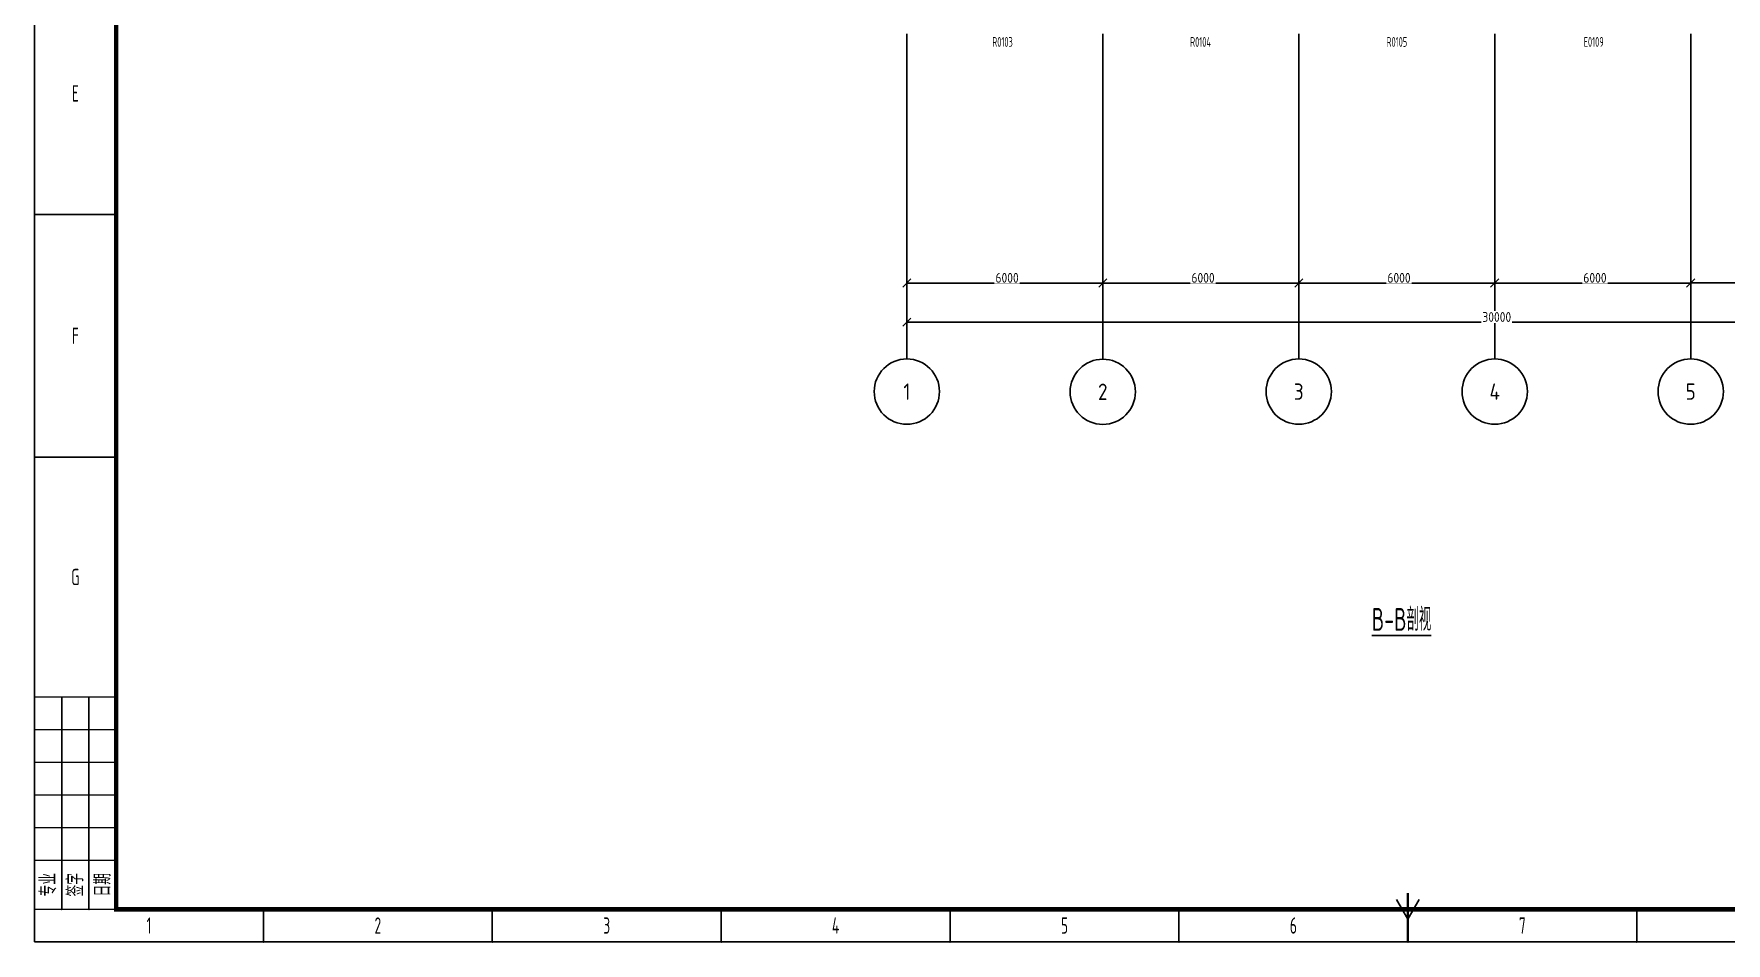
# Model space of a CAD drawing. Header units: millimetres. Extents: x 2250 to 7274, y 852 to 2251.
# Drawn here: x 3299 to 3817, y 855 to 1133 of the extents above; entities that cross this region are included whole.
import ezdxf

# ---------------------------------------------------------------- set-up
doc = ezdxf.new("R2010")
doc.units = ezdxf.units.MM
for name, color, linetype, lineweight in [('05-图框与标题栏', 7, 'Continuous', 25), ('13-文本', 7, 'Continuous', 25), ('13-标注', 7, 'Continuous', 15), ('14-文本', 7, 'Continuous', 25)]:
    doc.layers.add(name, color=color, linetype=linetype, lineweight=lineweight)
doc.layers.add('3-网格号', color=7, linetype='Continuous', lineweight=25, true_color=0x5bc6e1)
doc.layers.add('3-网格号 @ 1', color=7, linetype='Continuous', lineweight=25, true_color=0x5bc6e1)
doc.styles.add('5-gbcbig', font='gbenor.shx', dxfattribs={"width": 0.7, "height": 5, "bigfont": 'gbcbig.shx'})
doc.styles.add('HGCAD', font='gbenor.shx', dxfattribs={"width": 0.75, "bigfont": 'gbcbig.shx'})
doc.styles.add('国标英文+数字', font='gbenor.shx', dxfattribs={"width": 0.7, "height": 3})
doc.styles.add('工程字', font='gbenor.shx', dxfattribs={"bigfont": 'gbcbig.shx'})
doc.dimstyles.new('浙里拆烷', dxfattribs={"dimtxt": 3, "dimasz": 2.5, "dimexe": 0.18, "dimexo": 0.0625, "dimgap": 0.09, "dimtad": 1, "dimtoh": 1, "dimdec": 0, "dimlfac": 100, "dimzin": 0, "dimdsep": 46, "dimtxsty": '工程字', "dimblk": 'OBLIQUE', "dimcen": 2.5, "dimadec": 0, "dimazin": 0, "dimtfac": 1, "dimtdec": 0, "dimtofl": 0, "dimtmove": 0, "dimatfit": 1, "dimfxl": 0, "dimtolj": 1, "dimtzin": 0, "dimarcsym": 0})

# ---------------------------------------------------------------- blocks, each defined once
blk = doc.blocks.new('_Oblique')
at = {"color": 0, "linetype": 'ByBlock', "lineweight": -2}
blk.add_line((-0.5, -0.5), (0.5, 0.5), dxfattribs=at)
blk = doc.blocks.new('*D46')
at = {"layer": '13-标注', "color": 0, "lineweight": -2, "ltscale": 0.1, "transparency": 16777216}
for p, q in [((3566.54, 1056.8), (3566.54, 1056.92)), ((3566.54, 1056.74), (3626.54, 1056.74)), ((3626.54, 1056.8), (3626.54, 1056.92))]:
    blk.add_line(p, q, dxfattribs=at)
at = {"layer": 'Defpoints', "color": 0, "ltscale": 0.1, "transparency": 16777216}
for p in [(3566.54, 1056.74), (3626.54, 1056.74), (3626.54, 1056.74)]:
    blk.add_point(p, dxfattribs=at)
at = {"layer": '13-标注', "color": 0, "lineweight": -2, "ltscale": 0.1, "transparency": 16777216, "xscale": 2.5, "yscale": 2.5, "zscale": 2.5, "rotation": 180}
blk.add_blockref('_Oblique', (3566.54, 1056.74), dxfattribs=at)
at = {"layer": '13-标注', "color": 0, "lineweight": -2, "ltscale": 0.1, "transparency": 16777216, "xscale": 2.5, "yscale": 2.5, "zscale": 2.5}
blk.add_blockref('_Oblique', (3626.54, 1056.74), dxfattribs=at)
at = {"layer": '13-标注', "color": 0, "ltscale": 0.1, "transparency": 16777216, "insert": (3597.23, 1058.34), "char_height": 3, "attachment_point": 5, "style": '工程字', "bg_fill": 3, "box_fill_scale": 1.1, "bg_fill_color": 256, "bg_fill_true_color": 13158600, "bg_fill_transparency": 0}
blk.add_mtext('\\A1;6000', dxfattribs=at)
blk = doc.blocks.new('*D40')
at = {"layer": '13-标注', "color": 0, "lineweight": -2, "ltscale": 0.1, "transparency": 16777216}
for p, q in [((3626.54, 1056.8), (3626.54, 1056.92)), ((3626.54, 1056.74), (3686.54, 1056.74)), ((3686.54, 1056.8), (3686.54, 1056.92))]:
    blk.add_line(p, q, dxfattribs=at)
at = {"layer": 'Defpoints', "color": 0, "ltscale": 0.1, "transparency": 16777216}
for p in [(3626.54, 1056.74), (3686.54, 1056.74), (3686.54, 1056.74)]:
    blk.add_point(p, dxfattribs=at)
at = {"layer": '13-标注', "color": 0, "lineweight": -2, "ltscale": 0.1, "transparency": 16777216, "xscale": 2.5, "yscale": 2.5, "zscale": 2.5, "rotation": 180}
blk.add_blockref('_Oblique', (3626.54, 1056.74), dxfattribs=at)
at = {"layer": '13-标注', "color": 0, "lineweight": -2, "ltscale": 0.1, "transparency": 16777216, "xscale": 2.5, "yscale": 2.5, "zscale": 2.5}
blk.add_blockref('_Oblique', (3686.54, 1056.74), dxfattribs=at)
at = {"layer": '13-标注', "color": 0, "ltscale": 0.1, "transparency": 16777216, "insert": (3657.23, 1058.34), "char_height": 3, "attachment_point": 5, "style": '工程字', "bg_fill": 3, "box_fill_scale": 1.1, "bg_fill_color": 256, "bg_fill_true_color": 13158600, "bg_fill_transparency": 0}
blk.add_mtext('\\A1;6000', dxfattribs=at)
blk = doc.blocks.new('*D41')
at = {"layer": '13-标注', "color": 0, "lineweight": -2, "ltscale": 0.1, "transparency": 16777216}
for p, q in [((3686.54, 1056.8), (3686.54, 1056.92)), ((3686.54, 1056.74), (3746.54, 1056.74)), ((3746.54, 1056.8), (3746.54, 1056.92))]:
    blk.add_line(p, q, dxfattribs=at)
at = {"layer": 'Defpoints', "color": 0, "ltscale": 0.1, "transparency": 16777216}
for p in [(3686.54, 1056.74), (3746.54, 1056.74), (3746.54, 1056.74)]:
    blk.add_point(p, dxfattribs=at)
at = {"layer": '13-标注', "color": 0, "lineweight": -2, "ltscale": 0.1, "transparency": 16777216, "xscale": 2.5, "yscale": 2.5, "zscale": 2.5, "rotation": 180}
blk.add_blockref('_Oblique', (3686.54, 1056.74), dxfattribs=at)
at = {"layer": '13-标注', "color": 0, "lineweight": -2, "ltscale": 0.1, "transparency": 16777216, "xscale": 2.5, "yscale": 2.5, "zscale": 2.5}
blk.add_blockref('_Oblique', (3746.54, 1056.74), dxfattribs=at)
at = {"layer": '13-标注', "color": 0, "ltscale": 0.1, "transparency": 16777216, "insert": (3717.23, 1058.34), "char_height": 3, "attachment_point": 5, "style": '工程字', "bg_fill": 3, "box_fill_scale": 1.1, "bg_fill_color": 256, "bg_fill_true_color": 13158600, "bg_fill_transparency": 0}
blk.add_mtext('\\A1;6000', dxfattribs=at)
blk = doc.blocks.new('*D42')
at = {"layer": '13-标注', "color": 0, "lineweight": -2, "ltscale": 0.1, "transparency": 16777216}
for p, q in [((3746.54, 1056.8), (3746.54, 1056.92)), ((3746.54, 1056.74), (3806.54, 1056.74)), ((3806.54, 1056.8), (3806.54, 1056.92))]:
    blk.add_line(p, q, dxfattribs=at)
at = {"layer": 'Defpoints', "color": 0, "ltscale": 0.1, "transparency": 16777216}
for p in [(3746.54, 1056.74), (3806.54, 1056.74), (3806.54, 1056.74)]:
    blk.add_point(p, dxfattribs=at)
at = {"layer": '13-标注', "color": 0, "lineweight": -2, "ltscale": 0.1, "transparency": 16777216, "xscale": 2.5, "yscale": 2.5, "zscale": 2.5, "rotation": 180}
blk.add_blockref('_Oblique', (3746.54, 1056.74), dxfattribs=at)
at = {"layer": '13-标注', "color": 0, "lineweight": -2, "ltscale": 0.1, "transparency": 16777216, "xscale": 2.5, "yscale": 2.5, "zscale": 2.5}
blk.add_blockref('_Oblique', (3806.54, 1056.74), dxfattribs=at)
at = {"layer": '13-标注', "color": 0, "ltscale": 0.1, "transparency": 16777216, "insert": (3777.23, 1058.34), "char_height": 3, "attachment_point": 5, "style": '工程字', "bg_fill": 3, "box_fill_scale": 1.1, "bg_fill_color": 256, "bg_fill_true_color": 13158600, "bg_fill_transparency": 0}
blk.add_mtext('\\A1;6000', dxfattribs=at)
blk = doc.blocks.new('*D47')
at = {"layer": '13-标注', "color": 0, "lineweight": -2, "ltscale": 0.1, "transparency": 16777216}
for p, q in [((3566.54, 1056.8), (3566.54, 1056.92)), ((3566.54, 1056.74), (3626.54, 1056.74)), ((3626.54, 1056.8), (3626.54, 1056.92))]:
    blk.add_line(p, q, dxfattribs=at)
at = {"layer": 'Defpoints', "color": 0, "ltscale": 0.1, "transparency": 16777216}
for p in [(3566.54, 1056.74), (3626.54, 1056.74), (3626.54, 1056.74)]:
    blk.add_point(p, dxfattribs=at)
at = {"layer": '13-标注', "color": 0, "lineweight": -2, "ltscale": 0.1, "transparency": 16777216, "xscale": 2.5, "yscale": 2.5, "zscale": 2.5, "rotation": 180}
blk.add_blockref('_Oblique', (3566.54, 1056.74), dxfattribs=at)
at = {"layer": '13-标注', "color": 0, "lineweight": -2, "ltscale": 0.1, "transparency": 16777216, "xscale": 2.5, "yscale": 2.5, "zscale": 2.5}
blk.add_blockref('_Oblique', (3626.54, 1056.74), dxfattribs=at)
at = {"layer": '13-标注', "color": 0, "ltscale": 0.1, "transparency": 16777216, "insert": (3597.23, 1058.34), "char_height": 3, "attachment_point": 5, "style": '工程字', "bg_fill": 3, "box_fill_scale": 1.1, "bg_fill_color": 256, "bg_fill_true_color": 13158600, "bg_fill_transparency": 0}
blk.add_mtext('\\A1;6000', dxfattribs=at)
blk = doc.blocks.new('*D43')
at = {"layer": '13-标注', "color": 0, "lineweight": -2, "ltscale": 0.1, "transparency": 16777216}
for p, q in [((3626.54, 1056.8), (3626.54, 1056.92)), ((3626.54, 1056.74), (3686.54, 1056.74)), ((3686.54, 1056.8), (3686.54, 1056.92))]:
    blk.add_line(p, q, dxfattribs=at)
at = {"layer": 'Defpoints', "color": 0, "ltscale": 0.1, "transparency": 16777216}
for p in [(3626.54, 1056.74), (3686.54, 1056.74), (3686.54, 1056.74)]:
    blk.add_point(p, dxfattribs=at)
at = {"layer": '13-标注', "color": 0, "lineweight": -2, "ltscale": 0.1, "transparency": 16777216, "xscale": 2.5, "yscale": 2.5, "zscale": 2.5, "rotation": 180}
blk.add_blockref('_Oblique', (3626.54, 1056.74), dxfattribs=at)
at = {"layer": '13-标注', "color": 0, "lineweight": -2, "ltscale": 0.1, "transparency": 16777216, "xscale": 2.5, "yscale": 2.5, "zscale": 2.5}
blk.add_blockref('_Oblique', (3686.54, 1056.74), dxfattribs=at)
at = {"layer": '13-标注', "color": 0, "ltscale": 0.1, "transparency": 16777216, "insert": (3657.23, 1058.34), "char_height": 3, "attachment_point": 5, "style": '工程字', "bg_fill": 3, "box_fill_scale": 1.1, "bg_fill_color": 256, "bg_fill_true_color": 13158600, "bg_fill_transparency": 0}
blk.add_mtext('\\A1;6000', dxfattribs=at)
blk = doc.blocks.new('*D44')
at = {"layer": '13-标注', "color": 0, "lineweight": -2, "ltscale": 0.1, "transparency": 16777216}
for p, q in [((3686.54, 1056.8), (3686.54, 1056.92)), ((3686.54, 1056.74), (3746.54, 1056.74)), ((3746.54, 1056.8), (3746.54, 1056.92))]:
    blk.add_line(p, q, dxfattribs=at)
at = {"layer": 'Defpoints', "color": 0, "ltscale": 0.1, "transparency": 16777216}
for p in [(3686.54, 1056.74), (3746.54, 1056.74), (3746.54, 1056.74)]:
    blk.add_point(p, dxfattribs=at)
at = {"layer": '13-标注', "color": 0, "lineweight": -2, "ltscale": 0.1, "transparency": 16777216, "xscale": 2.5, "yscale": 2.5, "zscale": 2.5, "rotation": 180}
blk.add_blockref('_Oblique', (3686.54, 1056.74), dxfattribs=at)
at = {"layer": '13-标注', "color": 0, "lineweight": -2, "ltscale": 0.1, "transparency": 16777216, "xscale": 2.5, "yscale": 2.5, "zscale": 2.5}
blk.add_blockref('_Oblique', (3746.54, 1056.74), dxfattribs=at)
at = {"layer": '13-标注', "color": 0, "ltscale": 0.1, "transparency": 16777216, "insert": (3717.23, 1058.34), "char_height": 3, "attachment_point": 5, "style": '工程字', "bg_fill": 3, "box_fill_scale": 1.1, "bg_fill_color": 256, "bg_fill_true_color": 13158600, "bg_fill_transparency": 0}
blk.add_mtext('\\A1;6000', dxfattribs=at)
blk = doc.blocks.new('*D45')
at = {"layer": '13-标注', "color": 0, "lineweight": -2, "ltscale": 0.1, "transparency": 16777216}
for p, q in [((3746.54, 1056.8), (3746.54, 1056.92)), ((3746.54, 1056.74), (3806.54, 1056.74)), ((3806.54, 1056.8), (3806.54, 1056.92))]:
    blk.add_line(p, q, dxfattribs=at)
at = {"layer": 'Defpoints', "color": 0, "ltscale": 0.1, "transparency": 16777216}
for p in [(3746.54, 1056.74), (3806.54, 1056.74), (3806.54, 1056.74)]:
    blk.add_point(p, dxfattribs=at)
at = {"layer": '13-标注', "color": 0, "lineweight": -2, "ltscale": 0.1, "transparency": 16777216, "xscale": 2.5, "yscale": 2.5, "zscale": 2.5, "rotation": 180}
blk.add_blockref('_Oblique', (3746.54, 1056.74), dxfattribs=at)
at = {"layer": '13-标注', "color": 0, "lineweight": -2, "ltscale": 0.1, "transparency": 16777216, "xscale": 2.5, "yscale": 2.5, "zscale": 2.5}
blk.add_blockref('_Oblique', (3806.54, 1056.74), dxfattribs=at)
at = {"layer": '13-标注', "color": 0, "ltscale": 0.1, "transparency": 16777216, "insert": (3777.23, 1058.34), "char_height": 3, "attachment_point": 5, "style": '工程字', "bg_fill": 3, "box_fill_scale": 1.1, "bg_fill_color": 256, "bg_fill_true_color": 13158600, "bg_fill_transparency": 0}
blk.add_mtext('\\A1;6000', dxfattribs=at)
blk = doc.blocks.new('*D39')
at = {"layer": '13-标注', "color": 0, "lineweight": -2, "ltscale": 0.1, "transparency": 16777216}
for p, q in [((3566.54, 1044.81), (3566.54, 1044.92)), ((3566.54, 1044.74), (3866.54, 1044.74)), ((3866.54, 1044.81), (3866.54, 1044.92))]:
    blk.add_line(p, q, dxfattribs=at)
at = {"layer": 'Defpoints', "color": 0, "ltscale": 0.1, "transparency": 16777216}
for p in [(3566.54, 1044.74), (3866.54, 1044.74), (3866.54, 1044.74)]:
    blk.add_point(p, dxfattribs=at)
at = {"layer": '13-标注', "color": 0, "lineweight": -2, "ltscale": 0.1, "transparency": 16777216, "xscale": 2.5, "yscale": 2.5, "zscale": 2.5, "rotation": 180}
blk.add_blockref('_Oblique', (3566.54, 1044.74), dxfattribs=at)
at = {"layer": '13-标注', "color": 0, "lineweight": -2, "ltscale": 0.1, "transparency": 16777216, "xscale": 2.5, "yscale": 2.5, "zscale": 2.5}
blk.add_blockref('_Oblique', (3866.54, 1044.74), dxfattribs=at)
at = {"layer": '13-标注', "color": 0, "ltscale": 0.1, "transparency": 16777216, "insert": (3747.17, 1046.34), "char_height": 3, "attachment_point": 5, "style": '工程字', "bg_fill": 3, "box_fill_scale": 1.1, "bg_fill_color": 256, "bg_fill_true_color": 13158600, "bg_fill_transparency": 0}
blk.add_mtext('\\A1;30000', dxfattribs=at)
blk = doc.blocks.new('*D38')
at = {"layer": '13-标注', "color": 0, "lineweight": -2, "ltscale": 0.1, "transparency": 16777216}
for p, q in [((3806.58, 1056.87), (3806.58, 1056.99)), ((3806.58, 1056.81), (3866.58, 1056.81)), ((3866.58, 1056.87), (3866.58, 1056.99))]:
    blk.add_line(p, q, dxfattribs=at)
at = {"layer": 'Defpoints', "color": 0, "ltscale": 0.1, "transparency": 16777216}
for p in [(3806.58, 1056.81), (3866.58, 1056.81), (3866.58, 1056.81)]:
    blk.add_point(p, dxfattribs=at)
at = {"layer": '13-标注', "color": 0, "lineweight": -2, "ltscale": 0.1, "transparency": 16777216, "xscale": 2.5, "yscale": 2.5, "zscale": 2.5, "rotation": 180}
blk.add_blockref('_Oblique', (3806.58, 1056.81), dxfattribs=at)
at = {"layer": '13-标注', "color": 0, "lineweight": -2, "ltscale": 0.1, "transparency": 16777216, "xscale": 2.5, "yscale": 2.5, "zscale": 2.5}
blk.add_blockref('_Oblique', (3866.58, 1056.81), dxfattribs=at)
at = {"layer": '13-标注', "color": 0, "ltscale": 0.1, "transparency": 16777216, "insert": (3837.27, 1058.41), "char_height": 3, "attachment_point": 5, "style": '工程字', "bg_fill": 3, "box_fill_scale": 1.1, "bg_fill_color": 256, "bg_fill_true_color": 13158600, "bg_fill_transparency": 0}
blk.add_mtext('\\A1;6000', dxfattribs=at)

msp = doc.modelspace()

# ---------------------------------------------------------------- linework, layer by layer
at = {"layer": '05-图框与标题栏'}
for p, q in [((3299.443, 854.94), (3299.443, 1448.94)), ((3299.443, 1077.69), (3324.443, 1077.69)), ((3299.443, 1003.44), (3324.443, 1003.44)), ((3307.776, 864.94), (3307.776, 929.94)), ((3316.11, 864.94), (3316.11, 929.94)), ((3719.943, 861.94), (3716.479, 867.94)), ((3719.943, 861.94), (3723.407, 867.94)), ((3369.526, 854.94), (3369.526, 864.94)), ((3439.61, 854.94), (3439.61, 864.94)), ((3509.693, 854.94), (3509.693, 864.94)), ((3579.776, 854.94), (3579.776, 864.94)), ((3649.86, 854.94), (3649.86, 864.94)), ((3790.026, 854.94), (3790.026, 864.94)), ((4140.443, 854.94), (3299.443, 854.94))]:
    msp.add_line(p, q, dxfattribs=at)
at = {"layer": '05-图框与标题栏', "const_width": 1.4}
msp.add_lwpolyline([(3324.443, 1438.94), (3324.443, 864.94), (4130.443, 864.94), (4130.443, 1438.94)], close=True, dxfattribs=at)
at = {"layer": '05-图框与标题栏'}
for points, const_width in [([(3324.443, 929.94), (3299.443, 929.94)], 0.4), ([(3324.443, 919.94), (3299.443, 919.94)], 0.4), ([(3324.443, 909.94), (3299.443, 909.94)], 0.4), ([(3324.443, 899.94), (3299.443, 899.94)], 0.4), ([(3324.443, 889.94), (3299.443, 889.94)], 0.4), ([(3324.443, 879.94), (3299.443, 879.94)], 0.4), ([(3719.943, 854.94), (3719.943, 869.94)], 0.8), ([(3324.443, 864.94), (3299.443, 864.94)], 0.4)]:
    msp.add_lwpolyline(points, dxfattribs=dict(at, const_width=const_width))
for p in [(3307.776, 864.94), (3316.11, 864.94), (3369.526, 854.94), (3439.61, 854.94), (3509.693, 854.94), (3579.776, 854.94), (3649.86, 854.94), (3719.943, 854.94), (3790.026, 854.94)]:
    msp.add_point(p, dxfattribs=at)
at = {"layer": '3-网格号', "ltscale": 0.1}
for p, q in [((3566.538, 1133.111), (3566.538, 1033.483)), ((3626.538, 1133.048), (3626.538, 1033.483)), ((3686.538, 1133.111), (3686.538, 1033.545)), ((3746.538, 1133.111), (3746.538, 1033.545)), ((3806.538, 1133.111), (3806.538, 1033.545))]:
    msp.add_line(p, q, dxfattribs=at)
at = {"layer": '3-网格号'}
for centre in [(3566.538, 1023.483), (3566.538, 1023.483), (3626.538, 1023.42), (3626.538, 1023.42), (3686.538, 1023.483), (3686.538, 1023.483), (3746.538, 1023.483), (3746.538, 1023.483), (3806.538, 1023.483), (3806.538, 1023.483)]:
    msp.add_circle(centre, 10, dxfattribs=at)

# ---------------------------------------------------------------- texts
at = {"layer": '05-图框与标题栏', "char_height": 5, "attachment_point": 5, "style": '5-gbcbig'}
for s, width, insert in [('E', 25, (3311.943, 1114.815)), ('F', 25, (3311.943, 1040.565)), ('G', 25, (3311.943, 966.69)), ('1', 70.08333, (3334.485, 859.94)), ('2', 70.08333, (3404.568, 859.94)), ('3', 70.08333, (3474.651, 859.94)), ('4', 70.08333, (3544.735, 859.94)), ('5', 70.08333, (3614.818, 859.94)), ('6', 70.08333, (3684.901, 859.94)), ('7', 70.08333, (3754.985, 859.94))]:
    msp.add_mtext_dynamic_manual_height_columns(s, width=width, gutter_width=25, heights=[0], dxfattribs=dict(at, insert=insert))
at = {"layer": '05-图框与标题栏', "char_height": 5, "attachment_point": 5, "rotation": 90, "style": '工程字'}
for s, insert in [('专业', (3303.61, 872.44)), ('签字', (3311.943, 872.44)), ('日期', (3320.276, 872.44))]:
    msp.add_mtext_dynamic_manual_height_columns(s, width=8.33333, gutter_width=25, heights=[0], dxfattribs=dict(at, insert=insert))
at = {"layer": '13-文本', "char_height": 3, "attachment_point": 5, "style": '国标英文+数字'}
for s, insert in [('R0103', (3595.838, 1130.586)), ('R0104', (3656.464, 1130.586)), ('R0105', (3716.58, 1130.586)), ('E0109', (3776.842, 1130.586))]:
    msp.add_mtext_dynamic_manual_height_columns(s, width=20.34727, gutter_width=25, heights=[0], dxfattribs=dict(at, insert=insert))
at = {"layer": '14-文本', "ltscale": 0.1, "insert": (3708.881, 957.215), "char_height": 7, "attachment_point": 1, "style": 'HGCAD'}
msp.add_mtext_dynamic_manual_height_columns('{\\LB-B剖视}', width=106.66507, gutter_width=15, heights=[0], dxfattribs=at)
at = {"layer": '3-网格号 @ 1', "char_height": 5, "width": 17.56965, "attachment_point": 5, "style": '工程字'}
for s, insert in [('1', (3566.538, 1023.483)), ('1', (3566.538, 1023.483)), ('3', (3686.538, 1023.483)), ('3', (3686.538, 1023.483)), ('4', (3746.538, 1023.483)), ('4', (3746.538, 1023.483)), ('5', (3806.538, 1023.483)), ('5', (3806.538, 1023.483)), ('2', (3626.538, 1023.42)), ('2', (3626.538, 1023.42))]:
    msp.add_mtext(s, dxfattribs=dict(at, insert=insert))

# ---------------------------------------------------------------- next in the draw order: dimensions: what is measured, and where the dimension line sits
at = {"layer": '13-标注', "ltscale": 0.1}
dim = msp.add_linear_dim(base=(3626.538, 1056.738), p1=(3566.538, 1056.738), p2=(3626.538, 1056.738), dimstyle='浙里拆烷', override={"dimgap": 0.1, "dimtfill": 1, "dimarcsym": 1}, dxfattribs=at)
dim.commit()
dim.dimension.update_dxf_attribs({"geometry": '*D46', "text_midpoint": (3597.226, 1056.738), "dimtype": 160})

# ---------------------------------------------------------------- next in the draw order: linework, layer by layer
at = {"layer": '3-网格号', "ltscale": 0.1}
msp.add_line((3566.538, 1133.111), (3566.538, 1033.483), dxfattribs=at)

# ---------------------------------------------------------------- next in the draw order: dimensions: what is measured, and where the dimension line sits
at = {"layer": '13-标注', "ltscale": 0.1}
dim = msp.add_linear_dim(base=(3686.538, 1056.738), p1=(3626.538, 1056.738), p2=(3686.538, 1056.738), dimstyle='浙里拆烷', override={"dimgap": 0.1, "dimtfill": 1, "dimarcsym": 1}, dxfattribs=at)
dim.commit()
dim.dimension.update_dxf_attribs({"geometry": '*D40', "text_midpoint": (3657.226, 1056.738), "dimtype": 160})

# ---------------------------------------------------------------- next in the draw order: linework, layer by layer
at = {"layer": '3-网格号', "ltscale": 0.1}
msp.add_line((3626.538, 1133.048), (3626.538, 1033.483), dxfattribs=at)

# ---------------------------------------------------------------- next in the draw order: dimensions: what is measured, and where the dimension line sits
at = {"layer": '13-标注', "ltscale": 0.1}
dim = msp.add_linear_dim(base=(3746.538, 1056.738), p1=(3686.538, 1056.738), p2=(3746.538, 1056.738), dimstyle='浙里拆烷', override={"dimgap": 0.1, "dimtfill": 1, "dimarcsym": 1}, dxfattribs=at)
dim.commit()
dim.dimension.update_dxf_attribs({"geometry": '*D41', "text_midpoint": (3717.226, 1056.738), "dimtype": 160})

# ---------------------------------------------------------------- next in the draw order: linework, layer by layer
at = {"layer": '3-网格号', "ltscale": 0.1}
msp.add_line((3686.538, 1133.111), (3686.538, 1033.545), dxfattribs=at)

# ---------------------------------------------------------------- next in the draw order: dimensions: what is measured, and where the dimension line sits
at = {"layer": '13-标注', "ltscale": 0.1}
for base, p1, p2, picture, middle in [((3626.538, 1056.738), (3566.538, 1056.738), (3626.538, 1056.738), '*D47', (3597.226, 1056.738)), ((3806.538, 1056.738), (3746.538, 1056.738), (3806.538, 1056.738), '*D42', (3777.226, 1056.738))]:
    dim = msp.add_linear_dim(base=base, p1=p1, p2=p2, dimstyle='浙里拆烷', override={"dimgap": 0.1, "dimtfill": 1, "dimarcsym": 1}, dxfattribs=at)
    dim.commit()
    dim.dimension.update_dxf_attribs({"geometry": picture, "text_midpoint": middle, "dimtype": 160})

# ---------------------------------------------------------------- next in the draw order: linework, layer by layer
at = {"layer": '3-网格号', "ltscale": 0.1}
for p, q in [((3746.538, 1133.111), (3746.538, 1033.545)), ((3806.538, 1133.111), (3806.538, 1033.545))]:
    msp.add_line(p, q, dxfattribs=at)

# ---------------------------------------------------------------- next in the draw order: dimensions: what is measured, and where the dimension line sits
at = {"layer": '13-标注', "ltscale": 0.1}
dim = msp.add_linear_dim(base=(3686.538, 1056.738), p1=(3626.538, 1056.738), p2=(3686.538, 1056.738), dimstyle='浙里拆烷', override={"dimgap": 0.1, "dimtfill": 1, "dimarcsym": 1}, dxfattribs=at)
dim.commit()
dim.dimension.update_dxf_attribs({"geometry": '*D43', "text_midpoint": (3657.226, 1056.738), "dimtype": 160})

# ---------------------------------------------------------------- next in the draw order: dimensions: what is measured, and where the dimension line sits
for base, p1, p2, picture, middle in [((3746.538, 1056.738), (3686.538, 1056.738), (3746.538, 1056.738), '*D44', (3717.226, 1056.738)), ((3866.538, 1044.743), (3566.538, 1044.743), (3866.538, 1044.743), '*D39', (3747.172, 1044.743))]:
    dim = msp.add_linear_dim(base=base, p1=p1, p2=p2, dimstyle='浙里拆烷', override={"dimgap": 0.1, "dimtfill": 1, "dimarcsym": 1}, dxfattribs=at)
    dim.commit()
    dim.dimension.update_dxf_attribs({"geometry": picture, "text_midpoint": middle, "dimtype": 160})

# ---------------------------------------------------------------- next in the draw order: dimensions: what is measured, and where the dimension line sits
dim = msp.add_linear_dim(base=(3806.538, 1056.738), p1=(3746.538, 1056.738), p2=(3806.538, 1056.738), dimstyle='浙里拆烷', override={"dimgap": 0.1, "dimtfill": 1, "dimarcsym": 1}, dxfattribs=at)
dim.commit()
dim.dimension.update_dxf_attribs({"geometry": '*D45', "text_midpoint": (3777.226, 1056.738), "dimtype": 160})

# ---------------------------------------------------------------- next in the draw order: dimensions: what is measured, and where the dimension line sits
dim = msp.add_linear_dim(base=(3866.581, 1056.811), p1=(3806.581, 1056.811), p2=(3866.581, 1056.811), dimstyle='浙里拆烷', override={"dimgap": 0.1, "dimtfill": 1, "dimarcsym": 1}, dxfattribs=at)
dim.commit()
dim.dimension.update_dxf_attribs({"geometry": '*D38', "text_midpoint": (3837.269, 1056.811), "dimtype": 160})

doc.saveas('drawing.dxf')
